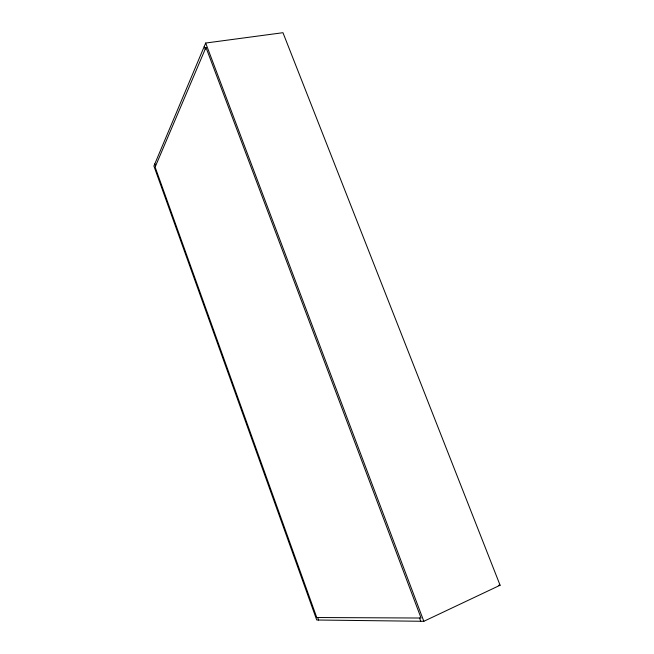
<?xml version="1.0" encoding="UTF-8"?>
<svg xmlns="http://www.w3.org/2000/svg" width="654" height="654" viewBox="0 0 654 654"><rect width="100%" height="100%" fill="white"/><g stroke="black" fill="none" stroke-linecap="round" stroke-linejoin="round"><path stroke-width="0.98" d="M205.691 43.041L153.903 166.034L316.74 620.008L423.833 621.3L500.097 585.24L282.961 32.7L205.691 43.041L423.833 621.3M498.373 585.338L500.097 585.24M204.236 46.499L205.225 49.132M419.533 618.022L420.751 621.259M154.81 163.876L155.578 166.01M317.672 617.515L318.58 620.033M205.953 47.415L155.121 167.089L316.757 617.515L421.062 618.03L205.953 47.415"/></g></svg>
